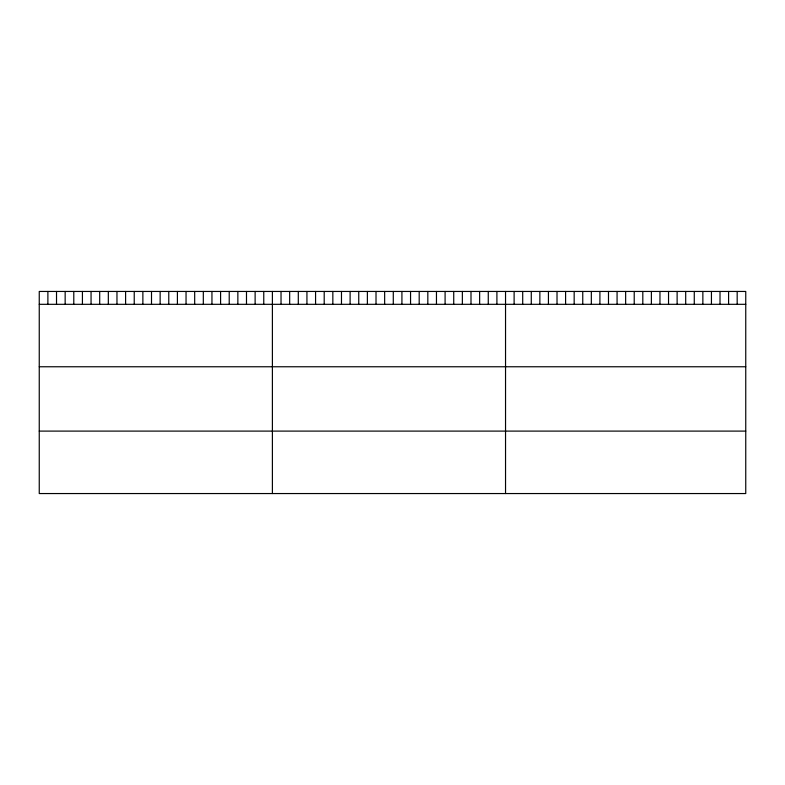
<?xml version="1.0" encoding="UTF-8"?>
<svg xmlns="http://www.w3.org/2000/svg" width="785" height="785" viewBox="0 0 785 785"><rect width="100%" height="100%" fill="white"/><g stroke="black" fill="none" stroke-linecap="round" stroke-linejoin="round"><path stroke-width="1.18" d="M745.75 304.315L745.75 493.549L39.25 493.549L39.25 291.451L745.75 291.451L745.75 304.315L39.25 304.315M39.25 366.762L745.75 366.762M39.25 431.102L745.75 431.102M737.174 291.451L737.174 304.315M728.588 291.451L728.588 304.315M720.012 291.451L720.012 304.315M711.436 291.451L711.436 304.315M702.86 291.451L702.86 304.315M694.274 291.451L694.274 304.315M685.697 291.451L685.697 304.315M677.121 291.451L677.121 304.315M668.535 291.451L668.535 304.315M659.959 291.451L659.959 304.315M651.383 291.451L651.383 304.315M642.807 291.451L642.807 304.315M634.221 291.451L634.221 304.315M625.645 291.451L625.645 304.315M617.069 291.451L617.069 304.315M608.483 291.451L608.483 304.315M599.907 291.451L599.907 304.315M591.331 291.451L591.331 304.315M582.755 291.451L582.755 304.315M574.169 291.451L574.169 304.315M565.592 291.451L565.592 304.315M557.016 291.451L557.016 304.315M548.43 291.451L548.43 304.315M539.854 291.451L539.854 304.315M531.278 291.451L531.278 304.315M522.702 291.451L522.702 304.315M514.116 291.451L514.116 304.315M505.54 291.451L505.54 493.549M496.905 291.451L496.905 304.315M488.27 291.451L488.27 304.315M479.635 291.451L479.635 304.315M471 291.451L471 304.315M462.365 291.451L462.365 304.315M453.73 291.451L453.73 304.315M445.095 291.451L445.095 304.315M436.46 291.451L436.46 304.315M427.825 291.451L427.825 304.315M419.19 291.451L419.19 304.315M410.555 291.451L410.555 304.315M401.92 291.451L401.92 304.315M393.285 291.451L393.285 304.315M384.65 291.451L384.65 304.315M376.015 291.451L376.015 304.315M367.38 291.451L367.38 304.315M358.745 291.451L358.745 304.315M350.11 291.451L350.11 304.315M341.475 291.451L341.475 304.315M332.84 291.451L332.84 304.315M324.205 291.451L324.205 304.315M315.57 291.451L315.57 304.315M306.935 291.451L306.935 304.315M298.3 291.451L298.3 304.315M289.665 291.451L289.665 304.315M281.03 291.451L281.03 304.315M272.395 291.451L272.395 493.549M263.76 291.451L263.76 304.315M255.125 291.451L255.125 304.315M246.49 291.451L246.49 304.315M237.855 291.451L237.855 304.315M229.22 291.451L229.22 304.315M220.585 291.451L220.585 304.315M211.95 291.451L211.95 304.315M203.315 291.451L203.315 304.315M194.68 291.451L194.68 304.315M186.045 291.451L186.045 304.315M177.41 291.451L177.41 304.315M168.775 291.451L168.775 304.315M160.14 291.451L160.14 304.315M151.505 291.451L151.505 304.315M142.87 291.451L142.87 304.315M134.235 291.451L134.235 304.315M125.6 291.451L125.6 304.315M116.965 291.451L116.965 304.315M108.33 291.451L108.33 304.315M99.695 291.451L99.695 304.315M91.06 291.451L91.06 304.315M82.425 291.451L82.425 304.315M73.79 291.451L73.79 304.315M65.155 291.451L65.155 304.315M56.52 291.451L56.52 304.315M47.885 291.451L47.885 304.315"/></g></svg>
